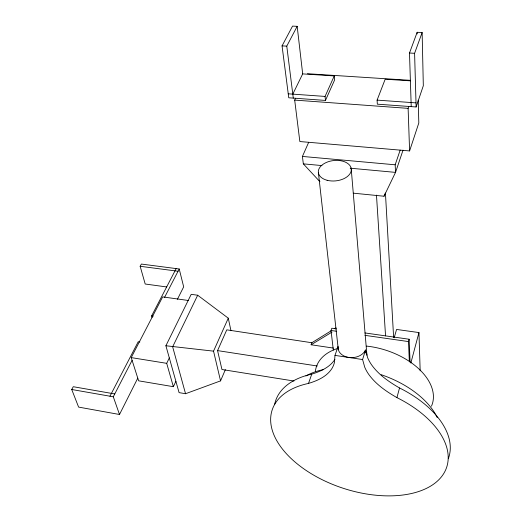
<?xml version="1.0" encoding="UTF-8"?>
<svg xmlns="http://www.w3.org/2000/svg" width="522" height="522" viewBox="0 0 522 522"><rect width="100%" height="100%" fill="white"/><g stroke="black" fill="none" stroke-linecap="round" stroke-linejoin="round"><path stroke-width="0.78" d="M410.847 363.031L418.957 332.573L396.576 329.441L394.169 337.799M334.935 359.397C329.728 367.364 320.541 371.429 311.764 374.13L308.509 383.416A91.82 52.265 18.1 0 0 296.653 463.399A91.82 52.265 18.1 0 0 432.125 485.16A91.82 52.265 18.1 0 0 396.929 397.614L399.532 387.963C389.086 381.954 378.802 374.9 371.69 364.982A56.611 35.933 15.5 0 1 367.599 357.616L365.504 349.981A14.107 10.512 -4.5 0 1 349.375 357.544A14.107 10.512 -4.5 0 1 338.086 346.849M431.459 406.194A60.878 37.069 17.6 0 0 409.333 361.394L408.491 341.577L409.131 339.235L364.937 332.938M396.929 397.614C386.411 391.572 376.049 384.499 368.852 374.555A57.087 35.829 15.7 0 1 364.721 367.181L362.594 359.547L365.504 349.981L365.759 353.016M295.569 98.273L294.689 100.1L299.843 141.54L409.6 150.936L418.814 122.977L418.213 100.27M403.036 150.14L395.532 172.384L384.022 196.233L353.296 193.16M350.242 168.195L395.532 172.384L395.174 164.795L400.165 150.134M410.318 80.832L385.184 79.213L377.093 100.12L377.334 104.178L416.125 106.977L423.322 85.732L422.135 32.54L417.15 32.292L409.496 53.022L411.225 106.625M384.022 196.233L384.812 193.93M308.509 383.416C317.298 380.753 326.524 376.76 331.744 368.8A53.988 33.454 21.5 0 0 334.406 362.542L334.993 355.391L337.975 346.68M409.6 150.936L408.119 108.361L408.778 106.449M333.323 350.06L331.033 330.485L331.822 328.221L336.54 328.893M333.46 348.089L311.112 344.774L311.843 342.739L331.131 330.831M416.125 106.977L414.598 53.303L422.135 32.54M230.965 330.733L228.277 318.179L197.688 295.23L191.196 294.336L165.892 345.76L179.079 392.622L185.545 393.725L220.552 380.877L225.36 369.667M293.964 381.034L221.948 369.498L217.57 350.608L226.776 329.839L311.843 342.739M319.934 181.721L303.334 163.856L302.414 156.43L308.698 142.297M302.682 73.896L297.175 26.328L292.555 26.1L282.056 45.871L288.751 97.784L325.46 100.433L334.635 79.905L334.269 75.931L302.682 73.896L292.796 94.136M220.552 380.877L213.544 351.149L228.277 318.179M325.46 100.433L325.056 96.426L334.269 75.931M188.468 300.509L162.655 296.894L131.218 357.603L138.63 380.825L173.363 386.685L175.888 381.288M173.363 386.685L166.701 363.332L169.317 357.916M197.688 295.23L172.651 346.81L185.545 393.725M114.762 393.947L73.276 386.711L71.729 389.497L78.607 407.095L119.499 414.494L137.775 378.15M177.408 299.315L183.672 286.859L179.216 268.987L141.384 264.06L140.15 266.279L145.194 284.014L166.759 286.963M119.499 414.494L113.294 396.792L132.092 360.343M164.502 297.52L179.216 268.987M109.953 396.205L138.232 341.721L139.837 341.969M152.059 317.48L151.615 315.927L176.182 268.595M293.292 98.11L286.774 46.138L297.175 26.328M334.576 328.703L335.953 327.855M311.112 344.774L332.012 332.083M282.056 45.871L286.774 46.138M409.496 53.022L414.598 53.303M307.432 73.713L410.396 80.329M288.235 93.81L325.056 96.426M377.093 100.12L416.008 102.88M294.689 100.1L408.119 108.361M302.414 156.43L395.174 164.795M303.334 163.856L321.937 165.578M213.544 351.149L165.892 345.76M140.15 266.279L178.054 271.251M331.033 330.485L336.683 331.294M364.924 335.339L408.491 341.577M151.615 315.927L153.194 316.156M334.993 355.391L362.594 359.547M217.57 350.608L317.252 366M131.218 357.603L166.701 363.332M71.729 389.497L113.294 396.792M338.328 349.681L318.427 172.939M351.169 168.208L366.842 354.197M376.473 195.084L385.556 335.874M385.432 193.049L393.64 337.688M409.131 339.235L410.09 362.203M418.957 332.573L420.171 370.822M417.15 32.292L417.195 33.904M274.631 404.433A91.096 52.481 18 0 1 311.764 374.13M399.532 387.963A91.096 52.481 18 0 1 448.313 458.721M366.144 352.161A13.983 10.512 -4.4 0 1 366.973 355.221M305.925 375.971A78.352 45.825 17.9 0 1 323.594 369.563M381.151 374.679A78.352 45.825 17.9 0 1 437.253 417.607M315.399 371.149A60.878 37.069 17.6 0 1 338.08 348.318M366.451 346.086A60.878 37.069 17.6 0 1 409.333 361.394M327.131 180.279A16.56 10.218 -6.1 0 0 351.313 169.206A16.56 10.218 -6.1 0 0 326.022 162.603A16.56 10.218 -6.1 0 0 327.131 180.279"/></g></svg>
